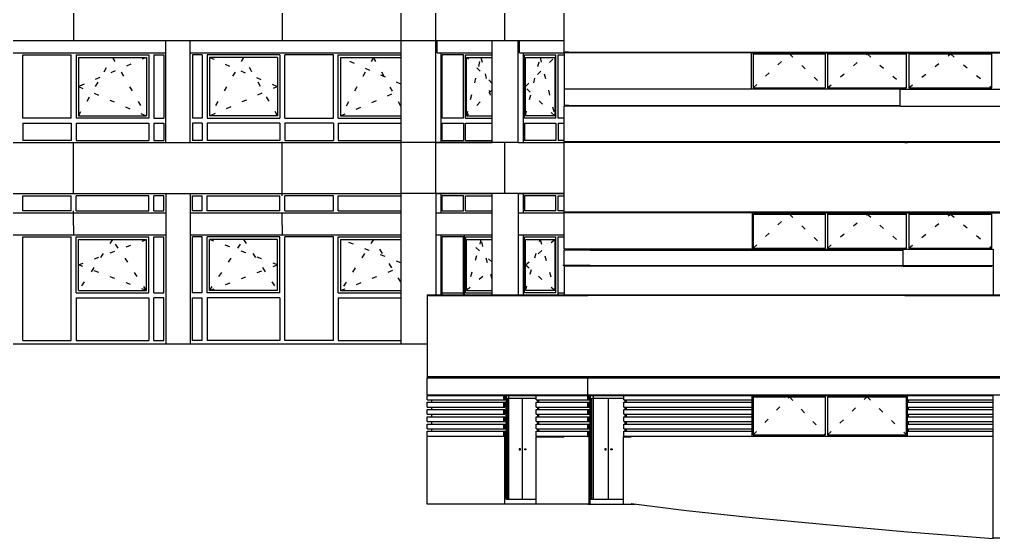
# Model space of a CAD drawing. Header units: metres. Extents: x -28.8 to 64.1, y -6.3 to 17.4.
# Drawn here: x -12.31 to 7.75, y -4.01 to 6.69 of the extents above; entities that cross this region are included whole.
import ezdxf

# ---------------------------------------------------------------- set-up
doc = ezdxf.new("R2010")
doc.units = ezdxf.units.M
for name, pattern in [('CENTER', [1, 0.5, -0.25, 0, -0.25]), ('DASHDOT', [2, 1.25, -0.25, 0.25, -0.25]), ('DASHED', [0.75, 0.5, -0.25]), ('DOT', [0.25, 0, -0.25])]:
    doc.linetypes.add(name, pattern=pattern)
for name, color, linetype in [('1', 7, 'DASHED'), ('3', 7, 'CENTER'), ('4', 7, 'DASHDOT')]:
    doc.layers.add(name, color=color, linetype=linetype)

msp = doc.modelspace()

# ---------------------------------------------------------------- linework, layer by layer
at = {"layer": '1', "color": 1, "linetype": 'CONTINUOUS'}
for p, q in [((-1.08944, 6.015), (-1.08944, 7.35)), ((-11.19965, 7.110288), (-11.19965, 6.25)), ((-6.89965, 7.081702), (-6.89965, 6.25)), ((-4.45295, 7.1), (-4.45295, 0)), ((-3.73317, 6.25), (-3.73317, 7.119591)), ((-2.30934, 6.25), (-2.30934, 6.9)), ((-13.84465, 6.25), (-9.29465, 6.25)), ((-9.29465, 4.15), (-9.29465, 6.25)), ((-9.29465, 6.25), (-8.79465, 6.25)), ((-8.79465, 6.25), (-4.45295, 6.25)), ((-8.79465, 4.15), (-8.79465, 6.25)), ((-4.45295, 6.25), (-1.08944, 6.25)), ((-3.73317, 6.25), (-2.57305, 6.25)), ((-3.73317, 4.15), (-3.73317, 6.25)), ((-3.70632, 6), (-3.70632, 6.25)), ((-2.57305, 4.15), (-2.57305, 6.25)), ((-2.0376, 6.25), (-1.08944, 6.25)), ((-2.0376, 4.15), (-2.0376, 6.25)), ((-2.01075, 6), (-2.01075, 6.25)), ((-13.84465, 6), (-9.29465, 6)), ((-8.79465, 6), (-4.45295, 6)), ((-3.70632, 6), (-2.57305, 6)), ((-3.62578, 4.15), (-3.62578, 6)), ((-2.01075, 6), (-1.08944, 6)), ((-1.930228, 4.15), (-1.930222, 6)), ((-0.99172, 6.015), (-1.08944, 6.015)), ((-1.08944, 6), (-1.08944, 4.915)), ((2.78252, 6), (-1.08944, 6)), ((-0.99172, 6), (-0.99172, 6.015)), ((-0.99172, 6.015), (4.639148, 6.015)), ((0.33922, 6), (0.33922, 6.015)), ((1.47232, 6), (1.47232, 6.015)), ((2.763849, 6.015), (2.763849, 5.25)), ((2.78252, 6), (18.41329, 6)), ((2.818748, 6), (2.818748, 6.015)), ((2.81875, 6), (2.81875, 6.015)), ((4.639148, 6.015), (10.580415, 6.015)), ((5.83182, 5.25), (-1.08944, 5.25)), ((5.83182, 5.25), (7.64403, 5.25)), ((5.83182, 4.9), (5.83182, 5.25)), ((7.64403, 5.25), (11.24091, 5.25)), ((-0.99172, 4.915), (-1.08944, 4.915)), ((-1.08944, 4.165), (-1.08944, 4.9)), ((5.83182, 4.9), (-1.08944, 4.9)), ((-0.99172, 4.9), (-0.99172, 4.915)), ((-0.99172, 4.915), (5.83182, 4.915)), ((0.33922, 4.9), (0.33922, 4.915)), ((1.47232, 4.9), (1.47232, 4.915)), ((2.818745, 4.9), (2.818745, 4.915)), ((2.818748, 4.9), (2.818748, 4.915)), ((5.83182, 4.9), (7.64403, 4.9)), ((7.64403, 4.9), (11.24091, 4.9)), ((-13.84465, 4.15), (-9.29465, 4.15)), ((-11.19965, 3.1), (-11.19965, 4.15)), ((-9.29465, 4.15), (-8.79465, 4.15)), ((-8.79465, 4.15), (-4.45295, 4.15)), ((-6.89965, 3.055), (-6.89965, 4.165)), ((-2.0376, 4.15), (-4.45295, 4.15)), ((-3.73318, 3.1), (-3.73318, 4.195)), ((-3.73317, 4.15), (-2.57305, 4.15)), ((-2.30934, 3.11667), (-2.30934, 4.165)), ((-2.0376, 4.15), (-1.08944, 4.15)), ((9.493285, 4.165), (-1.08944, 4.165)), ((-1.08944, 2.715), (-1.08944, 4.15)), ((9.493285, 4.15), (-1.08944, 4.15)), ((-0.99172, 4.15), (-0.99172, 4.165)), ((0.33922, 4.15), (0.33922, 4.165)), ((1.47232, 4.15), (1.47232, 4.165)), ((2.818742, 4.15), (2.818742, 4.165)), ((2.818744, 4.15), (2.818744, 4.165)), ((5.92829, 4.165), (7.7463, 4.165)), ((5.92829, 4.15), (5.98409, 4.15)), ((-13.84465, 3.1), (-9.29465, 3.1)), ((-9.29465, 3.1), (-9.29465, 0)), ((-9.29465, 3.1), (-8.74965, 3.1)), ((-8.79465, 3.1), (-4.45295, 3.1)), ((-8.79465, 3.1), (-8.79465, 0)), ((-1.08944, 3.1), (-4.45295, 3.1)), ((-3.73318, 3.1), (-2.57306, 3.1)), ((-3.73318, 3.1), (-3.73318, 1.015)), ((-3.62578, 2.7), (-3.62578, 3.1)), ((-2.57306, 1.015), (-2.57306, 3.1)), ((-2.03762, 3.1), (-1.08944, 3.1)), ((-2.03762, 3.1), (-2.03762, 1.015)), ((-1.93023, 2.7), (-1.93023, 3.1)), ((-13.84465, 2.7), (-9.29465, 2.7)), ((-11.19965, 2.44063), (-11.19965, 2.745)), ((-8.79465, 2.7), (-4.45295, 2.7)), ((-6.89965, 2.44063), (-6.89965, 2.7)), ((-3.73318, 2.7), (-2.57306, 2.7)), ((-2.57306, 2.25), (-2.57306, 2.7)), ((-2.03762, 2.7), (-1.08944, 2.7)), ((9.49327, 2.715), (-1.095575, 2.715)), ((-1.08944, 1.95), (-1.08944, 2.7)), ((2.78252, 2.7), (-1.08944, 2.7)), ((-0.99348, 2.7), (-0.99348, 2.715)), ((1.47231, 2.7), (1.47231, 2.715)), ((2.78252, 2.7), (18.41329, 2.7)), ((2.78252, 2.7), (2.78252, 1.95)), ((2.81874, 2.7), (2.81874, 2.715)), ((2.81874, 2.7), (2.81874, 2.715)), ((4.34252, 2.7), (4.34252, 2.715)), ((5.92829, 2.715), (5.98409, 2.715)), ((6.00293, 2.7), (6.00293, 2.715)), ((-11.19965, 2.44063), (-11.19965, 2.25)), ((-6.89965, 2.44063), (-6.89965, 2.25)), ((-13.84465, 2.25), (-9.29465, 2.25)), ((-8.79465, 2.25), (-4.45295, 2.25)), ((-3.73318, 2.25), (-2.57306, 2.25)), ((-3.62578, 1.015), (-3.62578, 2.25)), ((-2.03762, 2.25), (-1.08944, 2.25)), ((-1.93023, 1.015), (-1.93023, 2.25)), ((-1.08944, 1.615), (-1.08944, 1.935)), ((-0.55181, 1.935), (-1.08944, 1.935)), ((2.78252, 1.95), (-1.085535, 1.95)), ((-0.99348, 1.935), (-0.99348, 1.95)), ((-0.55181, 1.935), (-0.55181, 1.95)), ((-0.55181, 1.935), (5.89039, 1.935)), ((1.47231, 1.935), (1.47231, 1.95)), ((2.78252, 1.95), (7.7463, 1.95)), ((2.81874, 1.935), (2.81874, 1.95)), ((2.81874, 1.935), (2.81874, 1.95)), ((4.342524, 1.95), (4.342524, 1.935)), ((5.89039, 1.6), (5.89039, 1.95)), ((7.7463, 1.95), (7.7463, 1.015)), ((-0.55181, 1.615), (-1.11673, 1.615)), ((-1.08944, 1.615), (-1.08944, 1.008553)), ((-0.55181, 1.615), (7.7463, 1.615)), ((1.47231, 1.6), (1.47231, 1.615)), ((2.81874, 1.6), (2.81874, 1.615)), ((2.81874, 1.6), (2.81874, 1.615)), ((4.342526, 1.615), (4.342526, 1.6)), ((5.89039, 1.6), (-1.095575, 1.6)), ((5.89039, 1.6), (7.721996, 1.6)), ((-3.91286, 1.015), (-3.91285, -0.685)), ((-3.91285, 1.015), (-0.60486, 1.015)), ((-0.60486, 1.015), (7.75339, 1.015)), ((0.33922, 1), (0.33922, 1.015)), ((1.47231, 1), (1.47231, 1.015)), ((2.81874, 1), (2.81874, 1.015)), ((2.81874, 1), (2.81874, 1.015)), ((4.34253, 1.015), (4.34253, 1)), ((5.92829, 1.015), (5.98409, 1.015)), ((6.00293, 1), (6.00293, 1.015)), ((7.7463, 1.015), (18.41329, 1.015)), ((-3.91286, 1), (-0.60486, 1)), ((5.92829, 1), (-0.96592, 1)), ((5.92829, 1), (5.98409, 1)), ((5.98409, 1), (9.803714, 1)), ((-15.04465, 0), (-7.64301, 0)), ((-5.5758, 0), (-3.91286, 0)), ((-3.91286, -0.685), (-0.60486, -0.685)), ((-3.91286, -0.7), (0.28946, -0.7)), ((-3.91286, -1.05), (-3.91286, -0.7)), ((-3.91285, -0.67), (-1.09054, -0.67)), ((-3.8159, -0.7), (-3.8159, -0.685)), ((-1.09054, -0.67), (12.641892, -0.67)), ((-0.60486, -1.05), (-0.60486, -0.7)), ((-0.55174, -0.7), (-0.55174, -0.685)), ((0.19188, -0.685), (0.28946, -0.685)), ((0.28946, -0.7), (9.60311, -0.7)), ((2.81874, -0.7), (2.81874, -0.685)), ((2.818746, -0.685), (2.818747, -0.7)), ((4.34252, -0.7), (4.34252, -0.685)), ((6.00293, -0.7), (6.00293, -0.685)), ((6.00293, -0.7), (6.00293, -0.685)), ((-3.91286, -1.05), (0.28946, -1.05)), ((-3.91286, -1.065), (-2.30934, -1.065)), ((-3.91286, -1.15), (-3.91286, -1.065)), ((-3.91286, -1.15), (-2.30934, -1.15)), ((-3.91286, -1.2), (-2.30934, -1.2)), ((-3.91286, -1.3), (-3.91286, -1.2)), ((-3.8159, -1.065), (-3.8159, -1.05)), ((-3.8159, -1.2), (-3.8159, -1.15)), ((-2.33618, -1.15), (-2.33618, -1.065)), ((-2.33618, -1.3), (-2.33618, -1.2)), ((-2.30934, -1.15), (-2.30934, -1.065)), ((-2.30934, -1.3), (-2.30934, -1.2)), ((-2.28249, -1.065), (-0.57832, -1.065)), ((-2.28249, -3.2), (-2.28249, -1.065)), ((-2.22881, -3.2), (-2.22881, -1.065)), ((-1.66688, -1.15), (-1.66688, -1.065)), ((-1.66688, -1.15), (-0.57832, -1.15)), ((-1.66688, -1.2), (-0.57832, -1.2)), ((-1.66688, -1.3), (-1.66688, -1.2)), ((-1.61319, -1.2), (-1.61319, -1.15)), ((-0.60486, -1.15), (-0.60486, -1.065)), ((-0.60486, -1.3), (-0.60486, -1.2)), ((-0.57832, -1.15), (-0.57832, -1.065)), ((-0.57832, -1.3), (-0.57832, -1.2)), ((-0.55174, -3.3), (-0.55174, -1.05)), ((-0.54819, -1.065), (7.7463, -1.065)), ((-0.54819, -3.2), (-0.54819, -1.065)), ((-0.496, -1.065), (-0.496, -3.2)), ((0.13613, -1.15), (0.13613, -1.065)), ((0.13613, -1.15), (2.78252, -1.15)), ((0.13613, -1.2), (2.78252, -1.2)), ((0.13613, -1.3), (0.13613, -1.2)), ((0.19188, -1.2), (0.19188, -1.15)), ((0.28946, -1.05), (11.20437, -1.05)), ((2.78252, -1.9), (2.78252, -1.065)), ((2.78252, -1.15), (2.78252, -1.065)), ((2.78252, -1.3), (2.78252, -1.2)), ((2.81874, -1.065), (2.81874, -1.05)), ((2.81875, -1.05), (2.81875, -1.065)), ((4.34252, -1.065), (4.34252, -1.05)), ((5.98409, -1.15), (5.98409, -1.065)), ((5.98409, -1.9), (5.98409, -1.065)), ((5.98409, -1.15), (7.7463, -1.15)), ((5.98409, -1.2), (7.7463, -1.2)), ((5.98409, -1.3), (5.98409, -1.2)), ((6.00293, -1.065), (6.00293, -1.05)), ((6.00293, -1.065), (6.00293, -1.05)), ((6.00293, -1.2), (6.00293, -1.15)), ((7.7463, -1.15), (7.7463, -1.065)), ((7.7463, -1.3), (7.7463, -1.2)), ((-3.91286, -1.3), (-2.30934, -1.3)), ((-3.91286, -1.35), (-2.30934, -1.35)), ((-3.91286, -1.45), (-3.91286, -1.35)), ((-3.8159, -1.35), (-3.8159, -1.3)), ((-2.33618, -1.45), (-2.33618, -1.35)), ((-2.30934, -1.45), (-2.30934, -1.35)), ((-1.66688, -1.3), (-0.57832, -1.3)), ((-1.66688, -1.35), (-0.57832, -1.35)), ((-1.66688, -1.45), (-1.66688, -1.35)), ((-1.61319, -1.35), (-1.61319, -1.3)), ((-0.60486, -1.45), (-0.60486, -1.35)), ((-0.57832, -1.45), (-0.57832, -1.35)), ((0.13613, -1.3), (2.78252, -1.3)), ((0.13613, -1.35), (2.78252, -1.35)), ((0.13613, -1.45), (0.13613, -1.35)), ((0.19188, -1.35), (0.19188, -1.3)), ((2.78252, -1.45), (2.78252, -1.35)), ((5.98409, -1.3), (7.7463, -1.3)), ((5.98409, -1.35), (7.7463, -1.35)), ((5.98409, -1.45), (5.98409, -1.35)), ((6.00293, -1.35), (6.00293, -1.3)), ((7.7463, -1.45), (7.7463, -1.35)), ((-3.91286, -1.45), (-2.30934, -1.45)), ((-3.91286, -1.5), (-2.30934, -1.5)), ((-3.91286, -1.6), (-3.91286, -1.5)), ((-3.91286, -1.6), (-2.30934, -1.6)), ((-3.8159, -1.5), (-3.8159, -1.45)), ((-3.8159, -1.65), (-3.8159, -1.6)), ((-2.33618, -1.6), (-2.33618, -1.5)), ((-2.30934, -1.6), (-2.30934, -1.5)), ((-1.66688, -1.45), (-0.57832, -1.45)), ((-1.66688, -1.5), (-0.57832, -1.5)), ((-1.66688, -1.6), (-1.66688, -1.5)), ((-1.66688, -1.6), (-0.57832, -1.6)), ((-1.61319, -1.5), (-1.61319, -1.45)), ((-1.61319, -1.65), (-1.61319, -1.6)), ((-0.60486, -1.6), (-0.60486, -1.5)), ((-0.57832, -1.6), (-0.57832, -1.5)), ((0.13613, -1.45), (2.78252, -1.45)), ((0.13613, -1.5), (2.78252, -1.5)), ((0.13613, -1.6), (0.13613, -1.5)), ((0.13613, -1.6), (2.78252, -1.6)), ((0.19188, -1.5), (0.19188, -1.45)), ((0.19188, -1.65), (0.19188, -1.6)), ((2.78252, -1.6), (2.78252, -1.5)), ((5.98409, -1.45), (7.7463, -1.45)), ((5.98409, -1.5), (7.7463, -1.5)), ((5.98409, -1.6), (5.98409, -1.5)), ((5.98409, -1.6), (7.7463, -1.6)), ((6.00293, -1.5), (6.00293, -1.45)), ((6.00293, -1.65), (6.00293, -1.6)), ((7.7463, -1.6), (7.7463, -1.5)), ((-3.91286, -1.65), (-2.30934, -1.65)), ((-3.91286, -1.75), (-3.91286, -1.65)), ((-3.91286, -1.75), (-2.30934, -1.75)), ((-3.91286, -1.8), (-2.30934, -1.8)), ((-3.91286, -1.9), (-3.91286, -1.8)), ((-3.8159, -1.8), (-3.8159, -1.75)), ((-2.33618, -1.75), (-2.33618, -1.65)), ((-2.33618, -1.9), (-2.33618, -1.8)), ((-2.30934, -1.75), (-2.30934, -1.65)), ((-2.30934, -1.9), (-2.30934, -1.8)), ((-1.66688, -1.65), (-0.57832, -1.65)), ((-1.66688, -1.75), (-1.66688, -1.65)), ((-1.66688, -1.75), (-0.57832, -1.75)), ((-1.66688, -1.8), (-0.57832, -1.8)), ((-1.66688, -1.9), (-1.66688, -1.8)), ((-1.61319, -1.8), (-1.61319, -1.75)), ((-0.60486, -1.75), (-0.60486, -1.65)), ((-0.60486, -1.9), (-0.60486, -1.8)), ((-0.57832, -1.75), (-0.57832, -1.65)), ((-0.57832, -1.9), (-0.57832, -1.8)), ((0.13613, -1.65), (2.78252, -1.65)), ((0.13613, -1.75), (0.13613, -1.65)), ((0.13613, -1.75), (2.78252, -1.75)), ((0.13613, -1.8), (2.78252, -1.8)), ((0.13613, -1.9), (0.13613, -1.8)), ((0.19188, -1.8), (0.19188, -1.75)), ((2.78252, -1.75), (2.78252, -1.65)), ((2.78252, -1.9), (2.78252, -1.8)), ((5.98409, -1.65), (7.7463, -1.65)), ((5.98409, -1.75), (5.98409, -1.65)), ((5.98409, -1.75), (7.7463, -1.75)), ((5.98409, -1.8), (7.7463, -1.8)), ((5.98409, -1.9), (5.98409, -1.8)), ((6.00293, -1.8), (6.00293, -1.75)), ((7.7463, -1.75), (7.7463, -1.65)), ((7.7463, -1.9), (7.7463, -1.8)), ((-3.91286, -1.9), (-2.30934, -1.9)), ((-3.91286, -3.3), (-3.91286, -1.915)), ((-3.8159, -1.915), (-3.8159, -1.9)), ((-2.30934, -1.915), (-2.22881, -1.915)), ((-2.30934, -3.3), (-2.30934, -1.915)), ((-1.66689, -1.915), (-1.08978, -1.915)), ((-1.66689, -3.3), (-1.66689, -1.915)), ((-1.66688, -1.9), (-0.57832, -1.9)), ((-1.61319, -1.915), (-1.61319, -1.9)), ((0.13477, -1.915), (0.28946, -1.915)), ((0.13477, -3.3), (0.13477, -1.915)), ((0.13613, -1.9), (7.7463, -1.9)), ((0.19188, -1.915), (0.19188, -1.9)), ((2.81874, -1.915), (2.81874, -1.9)), ((2.81875, -1.915), (2.81875, -1.9)), ((4.34252, -1.915), (4.34252, -1.9)), ((6.00293, -1.915), (6.00293, -1.9)), ((6.00293, -1.915), (6.00293, -1.9)), ((-2.28249, -3.2), (-1.66689, -3.2)), ((-0.54819, -3.2), (0.13477, -3.2)), ((-0.57828, -3.3), (-3.91286, -3.3)), ((-0.60482, -3.3), (0.31434, -3.3)), ((0.28946, -3.29023), (1.42875, -3.43021)), ((0.31434, -3.3), (0.31434, -3.293287)), ((0.31434, -3.3), (0.368978, -3.3)), ((1.42875, -3.43021), (2.78252, -3.57605)), ((2.78252, -3.57605), (4.31462, -3.72388)), ((4.31462, -3.72388), (5.98409, -3.86973)), ((5.98409, -3.86973), (7.7463, -4.0097)), ((7.75102, -4.00873), (7.75102, -4))]:
    msp.add_line(p, q, dxfattribs=at)
msp.add_lwpolyline([(-0.57828, -3.3), (-0.57828, -1.915), (-0.60482, -1.915)], dxfattribs=at)
at = {"layer": '3', "color": 1, "linetype": 'CONTINUOUS'}
for p, q in [((-2.26018, -1.115), (-1.66688, -1.115)), ((-2.26018, -1.115), (-2.26018, -3.2)), ((-1.94784, -3.2), (-1.94784, -1.115)), ((-1.6355, -1.2), (-1.6355, -1.15)), ((-1.61319, -1.2), (-1.61319, -1.15)), ((-0.54819, -1.065), (0.13613, -1.065)), ((-0.54819, -3.2), (-0.54819, -1.065)), ((-0.178155, -3.2), (-0.178155, -1.115)), ((0.167211, -1.2), (0.167211, -1.15)), ((0.19188, -1.2), (0.19188, -1.15)), ((-1.6355, -1.35), (-1.6355, -1.3)), ((-1.61319, -1.35), (-1.61319, -1.3)), ((0.167211, -1.35), (0.167211, -1.3)), ((0.19188, -1.35), (0.19188, -1.3)), ((-1.6355, -1.5), (-1.6355, -1.45)), ((-1.6355, -1.65), (-1.6355, -1.6)), ((-1.61319, -1.5), (-1.61319, -1.45)), ((-1.61319, -1.65), (-1.61319, -1.6)), ((0.167211, -1.5), (0.167211, -1.45)), ((0.167211, -1.65), (0.167211, -1.6)), ((0.19188, -1.5), (0.19188, -1.45)), ((0.19188, -1.65), (0.19188, -1.6)), ((-1.6355, -1.8), (-1.6355, -1.75)), ((-1.61319, -1.8), (-1.61319, -1.75)), ((0.167211, -1.8), (0.167211, -1.75)), ((0.19188, -1.8), (0.19188, -1.75)), ((-1.6355, -1.915), (-1.6355, -1.9)), ((-1.61319, -1.915), (-1.61319, -1.9)), ((0.167211, -1.915), (0.167211, -1.9)), ((0.19188, -1.915), (0.19188, -1.9)), ((-2.28249, -3.2), (-1.66689, -3.2)), ((-0.54819, -3.2), (0.13477, -3.2))]:
    msp.add_line(p, q, dxfattribs=at)
for points in [[(-1.66688, -1.065), (-2.28249, -1.065), (-2.28249, -3.2)], [(-0.523521, -3.2), (-0.523521, -1.115), (0.13613, -1.115)], [(-1.99246, -2.163293), (-2.01477, -2.163293), (-2.01477, -2.184387), (-1.99246, -2.184387), (-1.99246, -2.163293)], [(-1.90322, -2.163293), (-1.88091, -2.163293), (-1.88091, -2.184387), (-1.90322, -2.184387), (-1.90322, -2.163293)], [(-0.227493, -2.163293), (-0.252162, -2.163293), (-0.252162, -2.184387), (-0.227493, -2.184387), (-0.227493, -2.163293)], [(-0.128817, -2.163293), (-0.104148, -2.163293), (-0.104148, -2.184387), (-0.128817, -2.184387), (-0.128817, -2.163293)]]:
    msp.add_lwpolyline(points, dxfattribs=at)
at = {"layer": '4', "color": 1, "linetype": 'CONTINUOUS'}
for p, q in [((-12.24465, 4.65), (-12.24465, 5.955)), ((-12.24465, 5.955), (-11.24465, 5.955)), ((-11.24465, 4.65), (-11.24465, 5.955)), ((-11.14465, 5.955), (-11.14465, 4.65)), ((-11.14465, 5.955), (-9.64465, 5.955)), ((-9.64465, 5.955), (-9.64465, 4.65)), ((-9.54465, 5.955), (-9.54465, 4.65)), ((-9.54465, 5.955), (-9.33965, 5.955)), ((-9.33965, 5.955), (-9.33965, 4.65)), ((-8.54465, 5.955), (-8.54465, 4.65)), ((-8.44465, 5.955), (-8.44465, 4.65)), ((-6.94465, 5.955), (-8.44465, 5.955)), ((-6.94465, 5.955), (-6.94465, 4.65)), ((-6.84465, 4.65), (-6.84465, 5.955)), ((-5.84465, 5.955), (-6.84465, 5.955)), ((-5.84465, 4.65), (-5.84465, 5.955)), ((-5.74465, 4.65), (-5.74465, 5.955)), ((-5.74465, 5.955), (-4.45295, 5.955)), ((-5.69465, 5.905), (-4.45295, 5.905)), ((-5.69465, 5.905), (-5.69465, 4.7)), ((-3.606275, 4.65), (-3.606275, 5.955)), ((-3.166152, 5.955), (-3.606275, 5.955)), ((-3.166152, 4.65), (-3.166152, 5.955)), ((-3.122358, 5.955), (-2.57305, 5.955)), ((-3.122358, 4.65), (-3.122358, 5.955)), ((-3.100462, 5.905), (-2.57305, 5.905)), ((-3.100462, 4.7), (-3.100462, 5.905)), ((-1.260908, 4.65), (-1.260908, 5.955)), ((-1.216289, 4.65), (-1.216289, 5.955)), ((-1.216289, 5.955), (-1.08944, 5.955)), ((2.803651, 5.975), (4.293489, 5.975)), ((4.337645, 5.975), (5.961065, 5.975)), ((6.008394, 5.975), (7.721996, 5.975)), ((-11.24465, 4.65), (-12.24465, 4.65)), ((-9.64465, 4.65), (-11.14465, 4.65)), ((-9.54465, 4.65), (-9.33965, 4.65)), ((-8.54465, 4.65), (-8.74965, 4.65)), ((-8.44465, 4.65), (-6.94465, 4.65)), ((-6.84465, 4.65), (-5.84465, 4.65)), ((-5.74465, 4.65), (-4.45295, 4.65)), ((-5.69465, 4.7), (-4.45295, 4.7)), ((-3.166152, 4.65), (-3.606275, 4.65)), ((-3.122358, 4.65), (-2.57305, 4.65)), ((-3.100462, 4.7), (-2.57305, 4.7)), ((-1.260908, 4.65), (-1.910126, 4.65)), ((-1.08944, 4.65), (-1.216289, 4.65)), ((-12.24465, 4.55), (-12.24465, 4.195)), ((-12.24465, 4.55), (-11.24465, 4.55)), ((-11.24465, 4.55), (-11.24465, 4.195)), ((-11.14465, 4.55), (-9.64465, 4.55)), ((-11.14465, 4.55), (-11.14465, 4.195)), ((-9.64465, 4.55), (-9.64465, 4.195)), ((-9.54465, 4.55), (-9.54465, 4.195)), ((-9.54465, 4.55), (-9.33965, 4.55)), ((-9.33965, 4.55), (-9.33965, 4.195)), ((-8.74965, 4.55), (-8.74965, 4.195)), ((-8.54465, 4.55), (-8.74965, 4.55)), ((-8.54465, 4.55), (-8.54465, 4.195)), ((-6.94465, 4.55), (-8.44465, 4.55)), ((-8.44465, 4.55), (-8.44465, 4.195)), ((-6.94465, 4.55), (-6.94465, 4.195)), ((-6.84465, 4.55), (-6.84465, 4.195)), ((-5.84465, 4.55), (-6.84465, 4.55)), ((-5.84465, 4.55), (-5.84465, 4.195)), ((-5.74465, 4.55), (-5.74465, 4.195)), ((-5.74465, 4.55), (-4.45295, 4.55)), ((-3.606275, 4.55), (-3.166152, 4.55)), ((-3.606275, 4.195), (-3.606275, 4.55)), ((-3.166152, 4.55), (-3.166152, 4.195)), ((-3.122358, 4.55), (-2.57305, 4.55)), ((-3.122358, 4.195), (-3.122358, 4.55)), ((-1.910126, 4.55), (-1.910126, 4.195)), ((-1.910126, 4.55), (-1.260908, 4.55)), ((-1.260908, 4.55), (-1.260908, 4.195)), ((-1.216289, 4.55), (-1.216289, 4.195)), ((-1.216289, 4.55), (-1.08944, 4.55)), ((-11.24465, 4.195), (-12.24465, 4.195)), ((-11.14465, 4.195), (-9.64465, 4.195)), ((-9.54465, 4.195), (-9.33965, 4.195)), ((-8.54465, 4.195), (-8.74965, 4.195)), ((-6.94465, 4.195), (-8.44465, 4.195)), ((-6.84465, 4.195), (-5.84465, 4.195)), ((-5.74465, 4.195), (-4.45295, 4.195)), ((-3.606275, 4.195), (-3.166152, 4.195)), ((-3.122358, 4.195), (-2.57305, 4.195)), ((-1.260908, 4.195), (-1.910126, 4.195)), ((-1.08944, 4.195), (-1.216289, 4.195)), ((5.98409, 4.165), (7.7463, 4.165)), ((-12.24465, 2.745), (-12.24465, 3.055)), ((-12.24465, 3.055), (-11.24465, 3.055)), ((-11.24465, 2.745), (-11.24465, 3.055)), ((-11.14465, 2.745), (-11.14465, 3.055)), ((-9.64465, 3.055), (-11.14465, 3.055)), ((-9.64465, 2.745), (-9.64465, 3.055)), ((-9.54465, 2.745), (-9.54465, 3.055)), ((-9.33965, 3.055), (-9.54465, 3.055)), ((-9.33965, 2.745), (-9.33965, 3.055)), ((-8.74965, 2.745), (-8.74965, 3.055)), ((-8.74965, 3.055), (-8.54465, 3.055)), ((-8.54465, 2.745), (-8.54465, 3.055)), ((-8.44465, 2.745), (-8.44465, 3.055)), ((-8.44465, 3.055), (-6.94465, 3.055)), ((-6.94465, 2.745), (-6.94465, 3.055)), ((-6.84465, 2.745), (-6.84465, 3.055)), ((-5.84465, 3.055), (-6.84465, 3.055)), ((-5.84465, 2.745), (-5.84465, 3.055)), ((-5.74465, 3.055), (-4.45295, 3.055)), ((-5.74465, 2.745), (-5.74465, 3.055)), ((-3.606284, 2.745), (-3.606284, 3.055)), ((-3.166158, 3.055), (-3.606284, 3.055)), ((-3.166158, 2.745), (-3.166158, 3.055)), ((-3.122364, 3.055), (-2.57306, 3.055)), ((-3.122364, 2.745), (-3.122364, 3.055)), ((-1.260273, 2.745), (-1.260273, 3.055)), ((-1.215632, 2.745), (-1.215632, 3.055)), ((-1.215632, 3.055), (-1.08944, 3.055)), ((-11.24465, 2.745), (-12.24465, 2.745)), ((-11.14465, 2.745), (-9.64465, 2.745)), ((-9.54465, 2.745), (-9.33965, 2.745)), ((-8.54465, 2.745), (-8.74965, 2.745)), ((-6.94465, 2.745), (-8.44465, 2.745)), ((-6.84465, 2.745), (-5.84465, 2.745)), ((-5.74465, 2.745), (-4.45295, 2.745)), ((-3.606284, 2.745), (-3.166158, 2.745)), ((-3.122364, 2.745), (-2.57306, 2.745)), ((-1.260273, 2.745), (-1.909801, 2.745)), ((-1.08944, 2.745), (-1.215632, 2.745)), ((2.803651, 2.675), (4.293489, 2.675)), ((4.337645, 2.675), (5.961065, 2.675)), ((6.008394, 2.675), (7.721996, 2.675)), ((-3.144261, 1.015), (-3.144261, 2.25)), ((-12.24465, 0.07), (-12.24465, 2.205)), ((-12.24465, 2.205), (-11.24465, 2.205)), ((-11.24465, 0.07), (-11.24465, 2.205)), ((-11.14465, 1.05), (-11.14465, 2.205)), ((-11.14465, 2.205), (-9.64465, 2.205)), ((-9.64465, 1.05), (-9.64465, 2.205)), ((-9.54465, 1.05), (-9.54465, 2.205)), ((-9.54465, 2.205), (-9.33965, 2.205)), ((-9.33965, 1.05), (-9.33965, 2.205)), ((-8.74965, 1.05), (-8.74965, 2.205)), ((-8.54465, 2.205), (-8.74965, 2.205)), ((-8.54465, 1.05), (-8.54465, 2.205)), ((-8.44465, 1.05), (-8.44465, 2.205)), ((-6.94465, 2.205), (-8.44465, 2.205)), ((-6.94465, 1.05), (-6.94465, 2.205)), ((-6.84465, 0.07), (-6.84465, 2.205)), ((-5.84465, 2.205), (-6.84465, 2.205)), ((-5.84465, 0.07), (-5.84465, 2.205)), ((-5.74465, 2.205), (-4.45295, 2.205)), ((-5.74465, 1.05), (-5.74465, 2.205)), ((-5.69465, 2.155), (-4.45295, 2.155)), ((-5.69465, 2.155), (-5.69465, 1.1)), ((-3.606284, 1.015), (-3.606284, 2.205)), ((-3.166158, 2.205), (-3.606284, 2.205)), ((-3.166158, 1.015), (-3.166158, 2.205)), ((-3.122364, 2.205), (-2.57306, 2.205)), ((-3.122364, 1.05), (-3.122364, 2.205)), ((-3.100467, 2.155), (-2.57306, 2.155)), ((-3.100467, 1.1), (-3.100467, 2.155)), ((-1.260918, 1.05), (-1.260918, 2.205)), ((-11.14465, 1.05), (-9.64465, 1.05)), ((-9.54465, 1.05), (-9.33965, 1.05)), ((-8.54465, 1.05), (-8.74965, 1.05)), ((-6.94465, 1.05), (-8.44465, 1.05)), ((-5.74465, 1.05), (-4.45295, 1.05)), ((-5.69465, 1.1), (-4.45295, 1.1)), ((-3.604287, 1.05), (-3.166158, 1.05)), ((-3.122364, 1.05), (-2.57306, 1.05)), ((-3.100467, 1.1), (-2.57306, 1.1)), ((-1.260918, 1.05), (-1.910136, 1.05)), ((-1.216299, 1.05), (-1.08944, 1.05)), ((-11.14465, 0.95), (-9.64465, 0.95)), ((-11.14465, 0.95), (-11.14465, 0.07)), ((-9.64465, 0.95), (-9.64465, 0.07)), ((-9.54465, 0.07), (-9.54465, 0.95)), ((-9.33965, 0.95), (-9.54465, 0.95)), ((-9.33965, 0.07), (-9.33965, 0.95)), ((-8.74965, 0.07), (-8.74965, 0.95)), ((-8.74965, 0.95), (-8.54465, 0.95)), ((-8.54465, 0.07), (-8.54465, 0.95)), ((-6.94465, 0.95), (-8.44465, 0.95)), ((-8.44465, 0.95), (-8.44465, 0.07)), ((-6.94465, 0.95), (-6.94465, 0.07)), ((-5.74465, 0.95), (-4.45295, 0.95)), ((-5.74465, 0.95), (-5.74465, 0.07)), ((-12.24465, 0.07), (-11.24465, 0.07)), ((-11.14465, 0.07), (-9.64465, 0.07)), ((-9.54465, 0.07), (-9.33965, 0.07)), ((-8.54465, 0.07), (-8.74965, 0.07)), ((-6.94465, 0.07), (-8.44465, 0.07)), ((-7.64301, 0), (-5.5758, 0)), ((-5.84465, 0.07), (-6.84465, 0.07)), ((-5.74465, 0.07), (-4.45295, 0.07)), ((2.803651, -1.09), (4.293489, -1.09)), ((4.337645, -1.09), (5.961065, -1.09)), ((7.7463, -4), (7.7463, -1.05)), ((11.24487, -4), (7.7463, -4))]:
    msp.add_line(p, q, dxfattribs=at)
at = {"layer": '4', "color": 1, "linetype": 'DOT'}
for p, q in [((-4.45295, 5.352879), (-5.69465, 5.905)), ((-2.57305, 5.3695), (-3.100462, 5.905)), ((-1.887816, 5.3025), (-1.283218, 5.905)), ((-2.57305, 5.2355), (-3.100462, 4.7)), ((-4.45295, 1.671608), (-5.69465, 2.155)), ((-2.57306, 1.686168), (-3.100467, 2.155)), ((-5.69465, 1.1), (-4.45295, 1.583392))]:
    msp.add_line(p, q, dxfattribs=at)
at = {"layer": '4', "color": 1, "linetype": 'CONTINUOUS'}
for points in [[(-11.09465, 5.905), (-11.09465, 4.7), (-9.69465, 4.7)], [(-11.09465, 5.905), (-9.69465, 5.905), (-9.69465, 4.7)], [(-8.54465, 5.955), (-8.74965, 5.955), (-8.74965, 4.65)], [(-6.99465, 5.905), (-6.99465, 4.7), (-8.39465, 4.7)], [(-6.99465, 5.905), (-8.39465, 5.905), (-8.39465, 4.7)], [(-1.910126, 4.65), (-1.910126, 5.955), (-1.260908, 5.955)], [(-1.283218, 4.7), (-1.887816, 4.7), (-1.887816, 5.905), (-1.283218, 5.905), (-1.283218, 4.7)], [(2.803651, 5.975), (2.803651, 5.275), (4.293489, 5.275), (4.293489, 5.975)], [(4.337645, 5.975), (4.337645, 5.275), (5.961065, 5.275), (5.961065, 5.975)], [(6.008394, 5.975), (6.008394, 5.275), (7.721996, 5.275), (7.721996, 5.975)], [(-1.260273, 3.055), (-1.909801, 3.055), (-1.909801, 2.745)], [(2.803651, 2.675), (2.803651, 1.975), (4.293489, 1.975), (4.293489, 2.675)], [(4.337645, 2.675), (4.337645, 1.975), (5.961065, 1.975), (5.961065, 2.675)], [(6.008394, 2.675), (6.008394, 1.975), (7.721996, 1.975), (7.721996, 2.675)], [(-11.09465, 1.1), (-11.09465, 2.155), (-9.69465, 2.155)], [(-11.09465, 1.1), (-9.69465, 1.1), (-9.69465, 2.155)], [(-6.99465, 1.1), (-6.99465, 2.155), (-8.39465, 2.155)], [(-6.99465, 1.1), (-8.39465, 1.1), (-8.39465, 2.155)], [(-1.910136, 1.05), (-1.910136, 2.205), (-1.260918, 2.205)], [(-1.283228, 1.1), (-1.887826, 1.1), (-1.887826, 2.155), (-1.283228, 2.155), (-1.283228, 1.1)], [(-1.216299, 1.015), (-1.216299, 2.205), (-1.08944, 2.205)], [(2.803651, -1.09), (2.803651, -1.875), (4.293489, -1.875), (4.293489, -1.09)], [(4.337645, -1.09), (4.337645, -1.875), (5.961065, -1.875), (5.961065, -1.09)]]:
    msp.add_lwpolyline(points, dxfattribs=at)
at = {"layer": '4', "color": 1, "linetype": 'DOT'}
for points in [[(-9.69465, 5.905), (-11.09465, 5.3025), (-9.69465, 4.7)], [(-11.09465, 4.7), (-10.39465, 5.905), (-9.69465, 4.7)], [(-8.39465, 5.905), (-6.99465, 5.3025), (-8.39465, 4.7)], [(-6.99465, 4.7), (-7.69465, 5.905), (-8.39465, 4.7)], [(-4.45295, 4.901515), (-5.01715, 5.905), (-5.69465, 4.7), (-4.45295, 5.232474)], [(-3.100462, 4.7), (-2.803762, 5.905), (-2.57305, 4.968)], [(-1.887816, 4.7), (-1.585517, 5.905), (-1.283218, 4.7), (-1.887816, 5.28106)], [(2.803651, 5.275), (3.54857, 5.975), (4.293489, 5.275)], [(4.337645, 5.275), (5.149355, 5.975), (5.961065, 5.275)], [(6.008394, 5.275), (6.865195, 5.975), (7.721996, 5.275)], [(2.803651, 1.975), (3.54857, 2.675), (4.293489, 1.975)], [(4.337645, 1.975), (5.149355, 2.675), (5.961065, 1.975)], [(6.008394, 1.975), (6.865195, 2.675), (7.721996, 1.975)], [(-9.69465, 1.1), (-11.09465, 1.6275), (-9.69465, 2.155)], [(-9.69465, 1.1), (-10.39465, 2.155), (-11.09465, 1.1)], [(-8.39465, 1.1), (-6.99465, 1.6275), (-8.39465, 2.155)], [(-8.39465, 1.1), (-7.69465, 2.155), (-6.99465, 1.1)], [(-4.45295, 1.27643), (-5.01715, 2.155), (-5.69465, 1.1)], [(-2.57306, 1.334671), (-2.803765, 2.155), (-3.100467, 1.1), (-2.57306, 1.568832)], [(-1.283228, 1.1), (-1.887826, 1.6275), (-1.283228, 2.155)], [(-1.887826, 1.1), (-1.585527, 2.155), (-1.283228, 1.1)], [(2.803651, -1.875), (3.54857, -1.09), (4.293489, -1.875)], [(4.337645, -1.875), (5.149355, -1.09), (5.961065, -1.875)]]:
    msp.add_lwpolyline(points, dxfattribs=at)

doc.saveas('drawing.dxf')
